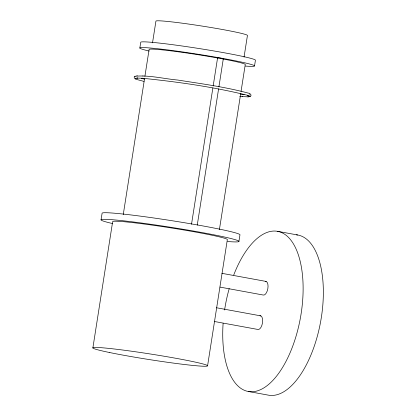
<?xml version="1.0" encoding="UTF-8"?>
<svg xmlns="http://www.w3.org/2000/svg" width="416" height="416" viewBox="0 0 416 416"><rect width="100%" height="100%" fill="white"/><g stroke="black" fill="none" stroke-linecap="round" stroke-linejoin="round"><path stroke-width="0.62" d="M101.062 219.861L102.092 213.257A69.774 3.406 8.9 0 1 170.862 220.542A69.774 3.406 8.9 0 1 239.97 234.78L238.935 241.379M92.882 347.901L112.648 221.666A58.048 2.834 8.9 0 1 169.858 227.729A58.048 2.834 8.9 0 1 227.344 239.569L207.579 365.804M139.838 48.032L140.738 42.297A58.048 2.834 8.9 0 1 197.948 48.355A58.048 2.834 8.9 0 1 255.434 60.2L254.535 65.936M123.256 214.594L144.602 78.281M144.898 76.362L149.11 49.483A48.662 2.376 8.9 0 1 218.213 58.105M152.526 42.827L155.922 21.154A46.316 2.262 8.9 0 1 201.568 25.99A46.316 2.262 8.9 0 1 247.442 35.438L244.046 57.117M191.521 224.255L212.867 87.937M213.169 86.018L217.578 57.86L220.277 58.131L223.314 58.739L218.904 86.897M197.257 225.134L218.603 88.816M219.409 229.606L240.755 93.288M241.056 91.369L245.263 64.49A48.662 2.376 8.9 0 0 221.796 58.765M136.152 78.094L135.372 78.515L137.566 78.005L136.984 78.068L142.943 78.27L142.678 78.265C177.97 81.905 213.304 86.845 247.775 95.358L247.494 95.28L249.47 96.325L248.784 95.389M135.122 76.206C132.61 77.012 135.46 79.742 137.056 79.565L144.04 81.427M250.068 96.418C252.58 95.618 249.73 92.888 248.134 93.064C225.077 86.913 201.344 83.736 177.798 80.054C163.561 78.749 149.11 74.932 134.826 76.279M223.314 58.739L222.024 58.666M136.765 75.832L137.342 75.769M249.522 94.182L249.818 94.11M248.425 96.798L247.842 96.855M250.364 96.351L248.139 96.866L239.725 96.439M142.776 75.962L143.042 75.967M242.148 96.658L242.414 96.668M244.135 94.422L240.692 94.198M219.866 58.349L220.615 58.469M277.425 231.291L297.648 234.993M221.926 273.338L266.167 281.44M220.064 287.113L263.042 294.991A6.978 3.26 -79.6 0 0 267.852 288.569A6.978 3.26 -79.6 0 0 265.32 281.346M216.533 307.762L260.775 315.869M214.672 321.542L257.655 329.415A6.978 3.26 -79.6 0 0 262.465 322.998A6.978 3.26 -79.6 0 0 259.927 315.775M248.435 391.492L268.658 395.2A81.406 38.048 -79.6 0 0 320.876 320.278A81.406 38.048 -79.6 0 0 296.426 234.827M144.399 79.128L141.45 78.38M218.046 58.006L217.578 57.86M233.719 275.049A81.406 38.048 -79.6 0 1 298.277 254.634A81.406 38.048 -79.6 0 1 270.072 383.157A81.406 38.048 -79.6 0 1 223.116 323.362M224.598 309.977A81.406 38.048 -79.6 0 1 229.206 288.616M112.481 223.538A69.774 3.406 8.9 0 1 124.608 220.932A69.774 3.406 8.9 0 1 215.311 235.097A69.774 3.406 8.9 0 1 227.568 241.509M149.157 51.048A58.048 2.834 8.9 0 1 159.463 48.932A58.048 2.834 8.9 0 1 234.702 60.674A58.048 2.834 8.9 0 1 245.367 66.066M109.777 352.565A58.048 2.834 8.9 0 0 205.66 366.246A58.048 2.834 8.9 0 0 135.252 351.738A58.048 2.834 8.9 0 0 109.777 352.565"/></g></svg>
